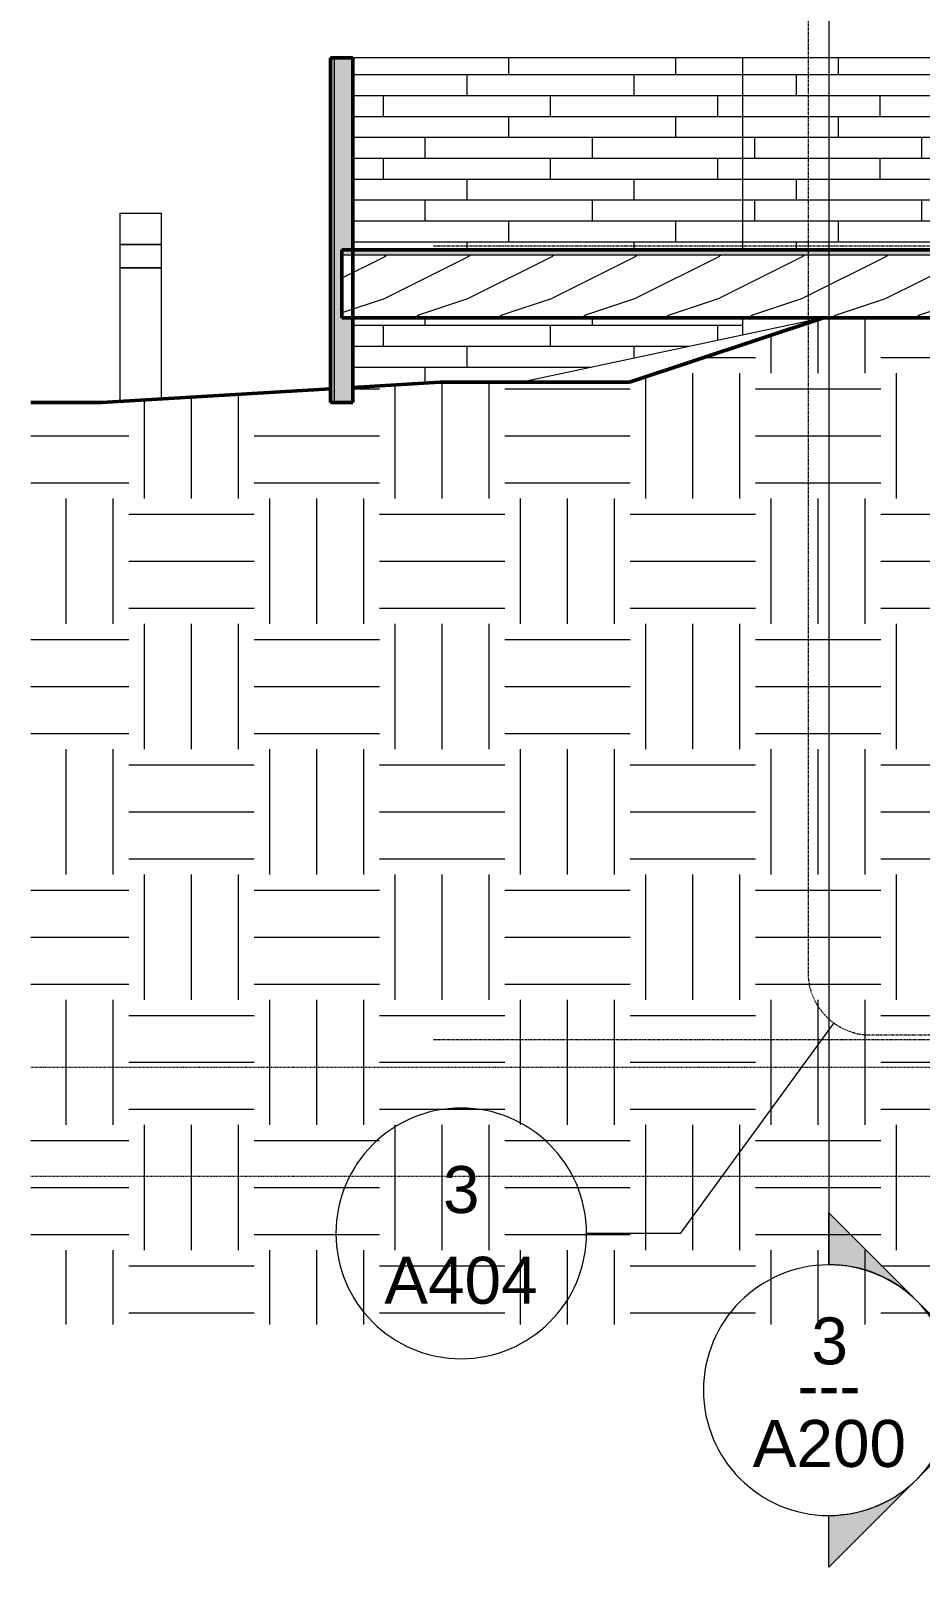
# Model space of a CAD drawing. Header units: inches. Extents: x -4168 to 1483, y -300 to 637.
# Drawn here: x -1215.6 to -1045.2, y -253 to 41.2 of the extents above; entities that cross this region are included whole.
import ezdxf

# ---------------------------------------------------------------- set-up
doc = ezdxf.new("R2010")
doc.units = ezdxf.units.IN
doc.header["$MEASUREMENT"] = 0
for name, pattern in [('Aligning Line 1_8_', [0.25, 0.125, -0.125]), ('Dash Dot 3_16_', [0.3125, 0.1875, -0.0625, 0, -0.0625]), ('Grid Line 1_2_', [0.875, 0.5, -0.125, 0.125, -0.125])]:
    doc.linetypes.add(name, pattern=pattern)
for name, color, linetype, lineweight in [('0-5', 170, 'Continuous', 5), ('A-ANNO-SYMB', 150, 'Continuous', 9), ('A-ANNO-SYMB-1', 150, 'Dash Dot 3_16_', 9), ('A-FLOR-2', 8, 'Continuous', 5), ('A-FLOR-7', 192, 'Continuous', 50), ('A-FLOR-LEVL-1', 51, 'Grid Line 1_2_', 9), ('A-FLOR-MCUT', 51, 'Continuous', 13), ('A-FLOR-PATT-2', 8, 'Continuous', 9), ('A-WALL', 113, 'Continuous', 13), ('A-WALL-3', 135, 'Continuous', 13), ('A-WALL-7', 254, 'Continuous', 13), ('A-WALL-8', 31, 'Continuous', 5), ('A-WALL-9', 113, 'Continuous', 50), ('A-WALL-PATT-3', 55, 'Continuous', 9), ('C-TOPO', 7, 'Continuous', 9), ('C-TOPO-1', 55, 'Continuous', 9), ('C-TOPO-2', 7, 'Continuous', 50), ('E-LITE-EQPM-1', 55, 'Continuous', 9), ('G-ANNO-SYMB', 111, 'Aligning Line 1_8_', 9), ('G-ANNO-SYMB-1', 111, 'Continuous', 9)]:
    doc.layers.add(name, color=color, linetype=linetype, lineweight=lineweight)
doc.styles.add('Arial', font='arial.ttf', dxfattribs={"height": 9})
doc.styles.add('Century Gothic', font='ufonts.com_century-gothic.ttf', dxfattribs={"height": 9})
pattern_1 = [(0, (-10964.796, 146.633), (24, 24), [24, -24]), (0, (-10964.796, 155.633), (24, 24), [24, -24]), (0, (-10964.796, 164.633), (24, 24), [24, -24]), (90, (-10961.796, 167.633), (-24, 24), [24, -24]), (90, (-10952.796, 167.633), (-24, 24), [24, -24]), (90, (-10943.796, 167.633), (-24, 24), [24, -24])]

# ---------------------------------------------------------------- blocks, each defined once
blk = doc.blocks.new('CTR  - Topography_rvt-2-BUILDING SECTION - EAST_WEST AT RAMP - LOOKING SOUTH')
at = {"layer": 'C-TOPO'}
h = blk.add_hatch(dxfattribs=at)
h.set_pattern_fill('FP_29', color=256, style=0, pattern_type=2)
h.set_pattern_definition(pattern_1)
h.paths.add_polyline_path([(-12266.59, -206.53), (-12083.19, -206.53), (-12083.19, -170), (-12095.19, -170), (-12095.19, -158), (-12089.19, -158), (-12089.19, -13.75), (-12128.34, -13.75), (-12165.44, -26.08), (-12201.79, -26.1), (-12218.46, -27.1), (-12218.46, -30), (-12222.71, -30), (-12222.71, -27.36), (-12266.59, -30), (-12266.59, -114.83)], flags=0)
h = blk.add_hatch(dxfattribs=at)
h.set_pattern_fill('FP_29', color=256, style=0, pattern_type=2)
h.set_pattern_definition(pattern_1)
h.paths.add_polyline_path([(-12280.14, -206.53), (-12266.59, -206.53), (-12266.59, -30), (-12280.14, -30), (-12280.14, -118.61)], flags=0)
at = {"layer": 'C-TOPO-1'}
for p, q in [((-12143.79, -0.41), (-12139.37, -0.75)), ((-12186.39, -26.09), (-12128.56, -13.75)), ((-12165.44, -26.08), (-12128.34, -13.75)), ((-12218.46, -27.1), (-12201.79, -26.1)), ((-12202.84, -26.16), (-12201.79, -26.1)), ((-12201.79, -26.1), (-12165.44, -26.08)), ((-12165.73, -26.11), (-12165.44, -26.08)), ((-12266.59, -30), (-12222.71, -27.36)), ((-12280.14, -30), (-12266.59, -30))]:
    blk.add_line(p, q, dxfattribs=at)
at = {"layer": 'C-TOPO-2'}
for p, q in [((-12128.34, -13.75), (-12165.44, -26.08)), ((-12201.79, -26.1), (-12218.46, -27.1)), ((-12165.44, -26.08), (-12201.79, -26.1)), ((-12222.71, -27.36), (-12266.59, -30)), ((-12280.14, -30), (-12266.59, -30))]:
    blk.add_line(p, q, dxfattribs=at)
blk = doc.blocks.new('Pathway_Cooper_McGraw-Edison _BSC-BRC_Round - Pathway_Cooper_McGraw-Edison _BSC-BRC_Round-2028611-BUILDING SECTION - EAST_WEST AT RAMP - LOOKING SOUTH')
at = {"layer": 'E-LITE-EQPM-1'}
for p, q in [((-12263.08, 6.28), (-12263.08, 0.28)), ((-12263.08, 6.28), (-12259.08, 6.28)), ((-12259.08, 6.28), (-12255.08, 6.28)), ((-12255.08, 0.28), (-12255.08, 6.28)), ((-12259.08, 0.28), (-12263.08, 0.28)), ((-12263.08, 0.28), (-12263.08, -4.22)), ((-12263.08, 0.28), (-12259.08, 0.28)), ((-12255.08, 0.28), (-12259.08, 0.28)), ((-12259.08, 0.28), (-12255.08, 0.28)), ((-12255.08, -4.22), (-12255.08, 0.28)), ((-12259.08, -4.22), (-12263.08, -4.22)), ((-12263.08, -4.22), (-12263.08, -29.72)), ((-12263.08, -4.22), (-12259.08, -4.22)), ((-12255.08, -4.22), (-12259.08, -4.22)), ((-12259.08, -4.22), (-12255.08, -4.22)), ((-12255.08, -29.31), (-12255.08, -4.22)), ((-12261.93, -29.72), (-12263.08, -29.72))]:
    blk.add_line(p, q, dxfattribs=at)
blk = doc.blocks.new('Section - Callout Head-565430-BUILDING SECTION - EAST_WEST AT RAMP - LOOKING SOUTH')
at = {"layer": 'A-ANNO-SYMB'}
for start, end in [(360, 180), (180, 360)]:
    blk.add_arc((-12197.7, -189.1), 24, start, end, dxfattribs=at)
blk = doc.blocks.new('Section - Section Head - Filled-22785-BUILDING SECTION - EAST_WEST AT RAMP - LOOKING SOUTH')
at = {"layer": 'G-ANNO-SYMB-1'}
h = blk.add_hatch(color=256, dxfattribs=at)
edge = h.paths.add_edge_path(flags=0)
edge.add_line((-10162.08, -248), (-10178.19, -231.9))
edge.add_line((-10178.19, -231.9), (-10178.19, -241.81))
edge.add_arc((-10178.19, -265.84), 24.03, 47.9216, 90, ccw=False)
h = blk.add_hatch(color=256, dxfattribs=at)
edge = h.paths.add_edge_path(flags=0)
edge.add_arc((-10178.19, -265.84), 24, 0, 45, ccw=False)
edge.add_line((-10154.19, -265.84), (-10144.25, -265.84))
edge.add_line((-10144.25, -265.84), (-10161.22, -248.87))
h = blk.add_hatch(color=256, dxfattribs=at)
edge = h.paths.add_edge_path(flags=0)
edge.add_line((-10161.22, -282.81), (-10144.25, -265.84))
edge.add_line((-10144.25, -265.84), (-10154.19, -265.84))
edge.add_arc((-10178.19, -265.84), 24, 315, 360, ccw=False)
h = blk.add_hatch(color=256, dxfattribs=at)
edge = h.paths.add_edge_path(flags=0)
edge.add_arc((-10178.19, -265.84), 24.03, 270, 312.0784, ccw=False)
edge.add_line((-10178.19, -289.87), (-10178.19, -299.78))
edge.add_line((-10178.19, -299.78), (-10162.08, -283.68))
for p, q in [((-10178.19, -241.81), (-10178.19, -231.9)), ((-10178.19, -231.9), (-10162.08, -248)), ((-10161.22, -248.87), (-10144.25, -265.84)), ((-10144.25, -265.84), (-10161.22, -282.81)), ((-10154.19, -265.84), (-10144.25, -265.84)), ((-10144.25, -265.84), (-10154.19, -265.84)), ((-10162.08, -283.68), (-10178.19, -299.78)), ((-10178.19, -299.78), (-10178.19, -289.87))]:
    blk.add_line(p, q, dxfattribs=at)
for centre, radius, start, end in [((-10178.19, -265.87), 24, 90, 270), ((-10178.19, -265.84), 24.03, 47.9216, 90), ((-10178.19, -265.87), 24, 270, 90), ((-10178.19, -265.84), 24, 360, 45), ((-10178.19, -265.84), 24, 315, 360), ((-10178.19, -265.84), 24.03, 270, 312.0784)]:
    blk.add_arc(centre, radius, start, end, dxfattribs=at)

msp = doc.modelspace()

# ---------------------------------------------------------------- hatches: boundary and pattern name
at = {"layer": 'A-FLOR-2'}
msp.add_hatch(color=256, dxfattribs=at).paths.add_polyline_path([(-1025.0841, -1.75), (-1023.6226, -1.717), (-1023.6226, -0.75), (-1153.8976, -0.75), (-1153.8976, -1.75), (-1025.3074, -1.75)], flags=0)
at = {"layer": 'A-FLOR-PATT-2'}
h = msp.add_hatch(dxfattribs=at)
h.set_pattern_fill('FP_30', color=256, style=0, pattern_type=2)
h.set_pattern_definition([(216.87, (106.1688, 162.627), (47.980943, 31.987086), [7.997, -71.971]), (206.565, (115.765, 157.829), (-15.993714, -15.994133), [17.881, -17.881]), (198.435, (115.765, 149.832), (-31.98674, -15.99388), [10.115, -40.461])])
h.paths.add_polyline_path([(-1097.279, -13.75), (-1022.6226, -13.75), (-1022.6226, -1.75), (-1156.0226, -1.75), (-1155.9815, -13.75), (-1136.7113, -13.75)], flags=0)
at = {"layer": 'A-WALL-7'}
msp.add_hatch(color=256, dxfattribs=at).paths.add_polyline_path([(-1153.8976, -30), (-1153.8976, -13.75), (-1156.0226, -13.75), (-1155.9815, -1.75), (-1153.8976, -1.75), (-1153.8976, 36), (-1157.3976, 36), (-1157.3976, -30)], flags=0)
at = {"layer": 'A-WALL-8'}
msp.add_hatch(color=256, dxfattribs=at).paths.add_polyline_path([(-1157.3976, -30), (-1157.3976, 36), (-1158.1476, 36), (-1158.1476, -30)], flags=0)
at = {"layer": 'A-WALL-PATT-3'}
h = msp.add_hatch(dxfattribs=at)
h.set_pattern_fill('FP_36', color=256, style=0, pattern_type=2)
h.set_pattern_definition([(0, (-1156.022, 0.8), (0, 4), []), (90, (-1156.022, 0.8), (-8, 8), [4, -28]), (90, (-1140.022, 4.8), (-8, 8), [4, -28])])
h.paths.add_polyline_path([(-1153.8976, -27.1032), (-1136.7113, -26.099), (-1121.7824, -26.0829), (-1079.2226, -17.0005), (-1079.2226, -13.75), (-1153.8976, -13.75), (-1153.8976, -26.1067)], flags=0)
h.paths.add_polyline_path([(-1082.4919, -0.75), (-1079.2226, -0.75), (-1079.2226, 36), (-1153.8976, 36), (-1153.8976, -0.75), (-1087.421, -0.75)], flags=0)
h = msp.add_hatch(dxfattribs=at)
h.set_pattern_fill('FP_54', color=256, style=0, pattern_type=2)
h.set_pattern_definition([(0, (-1092.897, 0.8), (0, 4), []), (90, (-1092.897, 0.8), (-8, 8), [4, -28]), (90, (-1076.897, 4.8), (-8, 8), [4, -28])])
h.paths.add_polyline_path([(-1038.1306, -0.75), (-1025.1226, -0.75), (-1025.1226, 8), (-1026.1226, 8), (-1026.1226, 36), (-1079.2226, 36), (-1079.2226, -0.4056), (-1074.8026, -0.75), (-1057.8468, -0.75)], flags=0)

# ---------------------------------------------------------------- linework, layer by layer
at = {"layer": 'A-ANNO-SYMB'}
for p, q in [((-1061.7903, -148.803), (-1091.1995, -189.1032)), ((-1091.1995, -189.1032), (-1109.136, -189.1032))]:
    msp.add_line(p, q, dxfattribs=at)
at = {"layer": 'A-ANNO-SYMB-1'}
for p, q in [((-1066.7165, 433.0263), (-1066.7165, -139.1096)), ((-1054.7165, -151.1096), (-1000.2431, -151.1096))]:
    msp.add_line(p, q, dxfattribs=at)
msp.add_arc((-1054.7165, -139.1096), 12, 180, 270, dxfattribs=at)
at = {"layer": 'A-FLOR-7'}
for p, q in [((-1025.1226, -0.75), (-1156.0226, -0.75)), ((-1156.0226, -0.75), (-1156.0226, -13.75)), ((-1156.0226, -13.75), (-1024.6226, -13.75))]:
    msp.add_line(p, q, dxfattribs=at)
at = {"layer": 'A-FLOR-LEVL-1'}
for p, q in [((-1138.4549, 0), (1405.5613, 0)), ((-1138.4549, -152), (1405.5613, -152))]:
    msp.add_line(p, q, dxfattribs=at)
at = {"layer": 'A-FLOR-MCUT'}
msp.add_line((-1022.6226, -1.75), (-1156.0226, -1.75), dxfattribs=at)
at = {"layer": 'A-WALL'}
msp.add_line((-1157.3976, -30), (-1157.3976, 36), dxfattribs=at)
at = {"layer": 'A-WALL-3'}
for p, q in [((-1026.1226, 36), (-1153.8976, 36)), ((-1079.2226, -0.75), (-1079.2226, 36)), ((-1079.2226, -17.0005), (-1079.2226, -13.75))]:
    msp.add_line(p, q, dxfattribs=at)
at = {"layer": 'A-WALL-9'}
for p, q in [((-1153.8976, 36), (-1158.1476, 36)), ((-1158.1476, 36), (-1158.1476, -30)), ((-1153.8976, -30), (-1153.8976, 36)), ((-1158.1476, -30), (-1153.8976, -30))]:
    msp.add_line(p, q, dxfattribs=at)
at = {"layer": 'G-ANNO-SYMB'}
for p, q in [((1308.0882, -157.3105), (-1215.5758, -157.3105)), ((1308.0882, -178.2392), (-1215.5758, -178.2392))]:
    msp.add_line(p, q, dxfattribs=at)
at = {"layer": 'G-ANNO-SYMB-1'}
msp.add_line((-1062.7467, 128.3873), (-1062.7467, -195.1015), dxfattribs=at)

# ---------------------------------------------------------------- block references
at = {"layer": '0-5'}
msp.add_blockref('CTR  - Topography_rvt-2-BUILDING SECTION - EAST_WEST AT RAMP - LOOKING SOUTH', (11064.5668, 0), dxfattribs=at)
at = {"layer": 'A-ANNO-SYMB'}
msp.add_blockref('Section - Callout Head-565430-BUILDING SECTION - EAST_WEST AT RAMP - LOOKING SOUTH', (11064.5668, 0), dxfattribs=at)
at = {"layer": 'E-LITE-EQPM-1'}
msp.add_blockref('Pathway_Cooper_McGraw-Edison _BSC-BRC_Round - Pathway_Cooper_McGraw-Edison _BSC-BRC_Round-2028611-BUILDING SECTION - EAST_WEST AT RAMP - LOOKING SOUTH', (11064.5668, 0), dxfattribs=at)
at = {"layer": 'G-ANNO-SYMB-1'}
msp.add_blockref('Section - Section Head - Filled-22785-BUILDING SECTION - EAST_WEST AT RAMP - LOOKING SOUTH', (9115.4427, 46.7372), dxfattribs=at)

# ---------------------------------------------------------------- texts
at = {"layer": 'A-ANNO-SYMB', "char_height": 9, "attachment_point": 1, "style": 'Arial'}
for s, insert, width in [('3', (-1136.626, -176.204), 8.484), ('A404', (-1147.8701, -193.5882), 35.754)]:
    msp.add_mtext(s, dxfattribs=dict(at, insert=insert, width=width))
at = {"layer": 'G-ANNO-SYMB-1', "char_height": 9, "attachment_point": 1}
for s, insert, width, style in [('3', (-1066.0677, -205.1929), 8.484, 'Arial'), ('---', (-1068.719, -213.6996), 15.453, 'Century Gothic'), ('A200', (-1077.3118, -224.8291), 35.754, 'Arial')]:
    msp.add_mtext(s, dxfattribs=dict(at, insert=insert, width=width, style=style))

doc.saveas('drawing.dxf')
